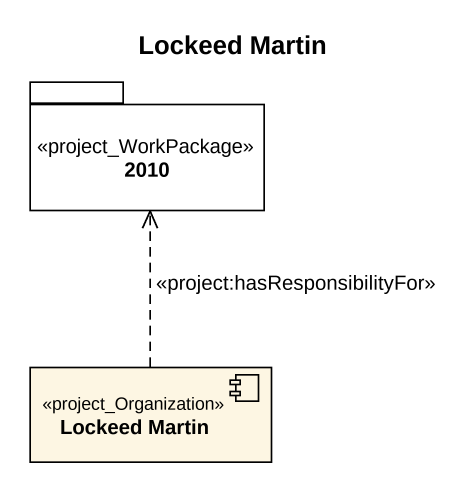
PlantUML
@startuml
title Lockeed Martin
package "2010" as p2010 <<project_WorkPackage>> {
}
component "Lockeed Martin" as Lockeed_Martin <<project_Organization>>
Lockeed_Martin .up.> p2010 : <<project:hasResponsibilityFor>>
@enduml
